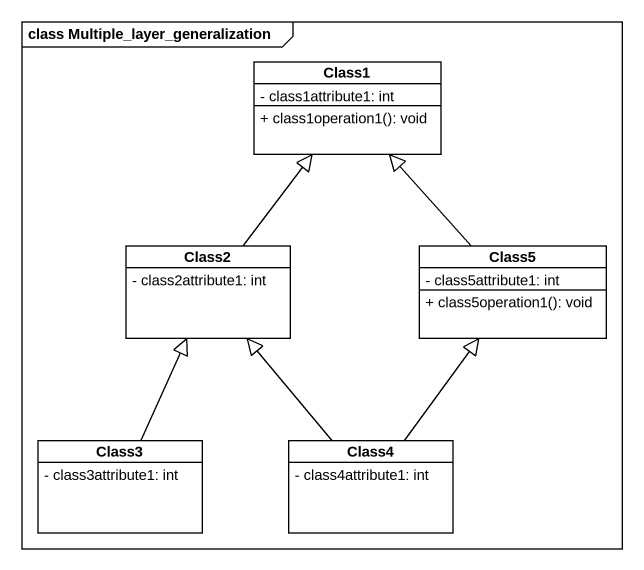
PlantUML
@startuml
mainframe class Multiple_layer_generalization
hide circle
hide empty members
skinparam classAttributeIconSize 0
class Class1 {
  - class1attribute1: int
  + class1operation1(): void
}
class Class2 {
  - class2attribute1: int
}
class Class5 {
  - class5attribute1: int
  + class5operation1(): void
}
class Class3 {
  - class3attribute1: int
}
class Class4 {
  - class4attribute1: int
}
Class2 -up-|> Class1
Class5 -up-|> Class1
Class3 -up-|> Class2
Class4 -up-|> Class2
Class4 -up-|> Class5
@enduml
